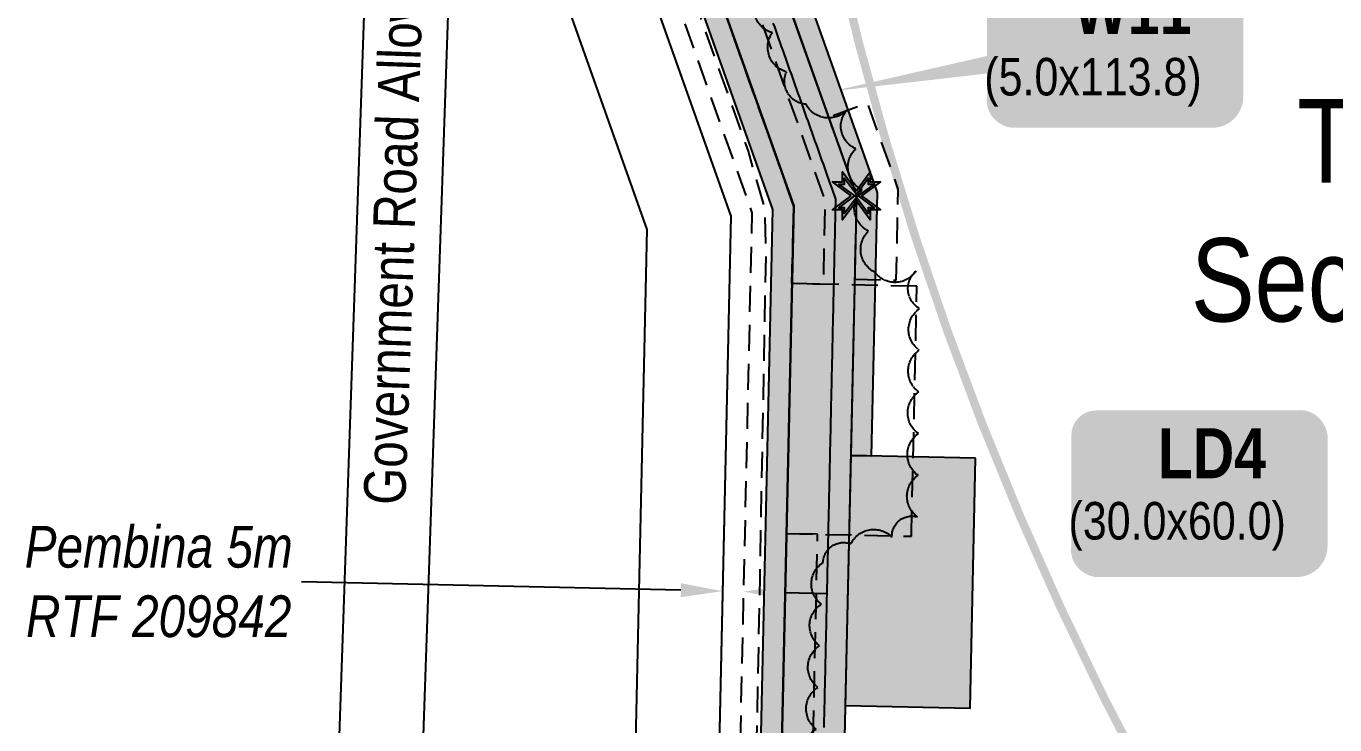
# Model space of a CAD drawing. Extents: x 347027 to 353466, y 6157949 to 6165050.
# Drawn here: x 348843.6 to 349157.6, y 6161891.7 to 6162059.3 of the extents above; entities that cross this region are included whole.
import ezdxf
from ezdxf.enums import TextEntityAlignment as Align

# ---------------------------------------------------------------- set-up
doc = ezdxf.new("R2010")
doc.units = 0
doc.header["$LTSCALE"] = 5
doc.header["$PDSIZE"] = 20
for name, pattern in [('0', [1, 1, 0]), ('DASHDOT2', [5, 2.5, -1.25, 0, -1.25]), ('HIDDEN2', [1.875, 1.25, -0.625]), ('UG_PIPE', [1.875, 1.25, -0.625])]:
    doc.linetypes.add(name, pattern=pattern)
doc.layers.get('Defpoints').update_dxf_attribs({"color": 9})
for name, color, linetype in [('AS-PIPE-UG', 44, 'UG_PIPE'), ('AS-WILDLIFE', 131, 'DASHDOT2'), ('C-RW', 13, 'Continuous'), ('C-SYMBOL', 7, 'Continuous'), ('F-RW', 190, 'Continuous'), ('L-MON', 1, 'Continuous'), ('L-ROAD-T', 7, 'Continuous'), ('L-SEC', 7, 'Continuous'), ('P-PROPOSED', 10, 'Continuous'), ('P-PROPOSED-H', 21, 'Continuous'), ('P-TEMP-BLOCKS', 250, 'Continuous'), ('P-TEMP-H', 41, 'Continuous'), ('P-TEMP_LOG DECK', 46, 'Continuous'), ('P-TEMP_WORKSPACE', 46, 'Continuous'), ('P-WORKAREA', 113, 'Continuous'), ('P-WORKAREA-H', 111, 'Continuous'), ('T-BUSH', 110, '0'), ('T-EXISTING TFA', 220, 'HIDDEN2'), ('T-EXISTING TFA-T', 220, 'Continuous')]:
    doc.layers.add(name, color=color, linetype=linetype)
doc.layers.add('F-RW-T', color=190, linetype='Continuous', lineweight=9)
doc.styles.add('175L', font='ARIALN.TTF', dxfattribs={"height": 20})
doc.styles.add('80', font='ARIALN.TTF', dxfattribs={"height": 10})
doc.styles.add('80CG', font='ARIALN.TTF', dxfattribs={"height": 10})
doc.styles.add('80L', font='ARIALN.TTF', dxfattribs={"height": 10})
doc.styles.add('BOLD', font='ARIALNB.TTF')
doc.dimstyles.new('Compass 5 000', dxfattribs={"dimscale": 5, "dimtxt": 9, "dimasz": 2, "dimexe": 0.2, "dimexo": 0.0625, "dimgap": 0.5, "dimtad": 0, "dimtih": 1, "dimtoh": 1, "dimzin": 0, "dimdsep": 46, "dimtxsty": '80CG', "dimcen": 0.1, "dimse1": 1, "dimse2": 1, "dimclrd": 256, "dimclrt": 256, "dimaunit": 1, "dimadec": 4, "dimazin": 0, "dimtfac": 0.06, "dimtofl": 0, "dimtmove": 0, "dimatfit": 1, "dimfxl": 0.2, "dimtolj": 1, "dimtzin": 0, "dimlwd": -1, "dimarcsym": 0})

# ---------------------------------------------------------------- blocks, each defined once
blk = doc.blocks.new('*D159')
at = {"layer": 'Defpoints', "color": 0, "transparency": 16777216}
for p in [(349011.04, 6161939.76), (349016.03, 6161939.65), (349010.68, 6161923.81)]:
    blk.add_point(p, dxfattribs=at)
at = {"layer": 'T-EXISTING TFA-T', "transparency": 16777216}
for p, q in [((349000.69, 6161924.03), (348909.68, 6161926.05)), ((349025.68, 6161923.48), (349035.68, 6161923.26))]:
    blk.add_line(p, q, dxfattribs=at)
for points in [[(349000.72, 6161925.7), (349000.65, 6161922.37), (349010.68, 6161923.81)], [(349025.71, 6161925.14), (349025.64, 6161921.81), (349015.68, 6161923.7)]]:
    blk.add_solid(points, dxfattribs=at)
at = {"layer": 'T-EXISTING TFA-T', "transparency": 16777216, "insert": (348875.4, 6161926.05), "char_height": 10, "attachment_point": 5, "style": '80CG'}
blk.add_mtext('\\A1;{\\fArial Narrow|b0|i1|c0|p34;Pembina 5m\\PRTF 209842}', dxfattribs=at)
blk = doc.blocks.new('*D94')
at = {"layer": 'Defpoints', "color": 0, "transparency": 16777216}
for p in [(348990.13, 6161898.74), (349010.12, 6161898.3), (349007.34, 6161773.05)]:
    blk.add_point(p, dxfattribs=at)
at = {"layer": 'F-RW-T', "transparency": 16777216}
for p, q in [((348977.35, 6161773.71), (348967.35, 6161773.93)), ((349017.34, 6161772.82), (349066.8, 6161771.73))]:
    blk.add_line(p, q, dxfattribs=at)
for points in [[(348977.39, 6161775.38), (348977.32, 6161772.04), (348987.35, 6161773.49)], [(349017.37, 6161774.49), (349017.3, 6161771.16), (349007.34, 6161773.05)]]:
    blk.add_solid(points, dxfattribs=at)
at = {"layer": 'F-RW-T', "transparency": 16777216, "insert": (349106.34, 6161771.73), "char_height": 10, "attachment_point": 5, "style": '80CG'}
blk.add_mtext('\\A1;Pembina\\P20.00 P/L R/W\\PPLA 200680', dxfattribs=at)
blk = doc.blocks.new('TEMP')
h = blk.add_hatch(color=255)
h.dxf.hatch_style = 1
h.paths.add_polyline_path([(-1.152, -0.666), (-0.666, -0.666), (-0.666, -1.152), (0, -0.251), (0.666, -1.152), (0.666, -0.666), (1.152, -0.666), (0.251, 0), (1.152, 0.666), (0.666, 0.666), (0.666, 1.152), (0, 0.251), (-0.666, 1.152), (-0.666, 0.666), (-1.152, 0.666), (-0.251, 0)])
h = blk.add_hatch(color=1)
h.dxf.hatch_style = 1
h.paths.add_polyline_path([(-0.061, 0), (0.566, -0.849), (0.566, -0.357), (0, 0.061), (-0.849, -0.566), (-0.357, -0.566), (0.061, 0), (-0.566, 0.849), (-0.566, 0.357), (0, -0.061), (0.849, 0.566), (0.357, 0.566)])
at = {"color": 1}
for p, q in [((-0.083, 0), (0.083, 0)), ((0, 0.083), (0, -0.083))]:
    blk.add_line(p, q, dxfattribs=at)
at = {"color": 255, "flags": 128}
blk.add_lwpolyline([(-0.251, 0), (-1.152, 0.666), (-0.666, 0.666), (-0.666, 1.152), (0, 0.251), (0.666, 1.152), (0.666, 0.666), (1.152, 0.666), (0.251, 0), (1.152, -0.666), (0.666, -0.666), (0.666, -1.152), (0, -0.251), (-0.666, -1.152), (-0.666, -0.666), (-1.152, -0.666)], close=True, dxfattribs=at)
at = {"color": 1, "flags": 128}
blk.add_lwpolyline([(-0.083, 0), (-0.849, 0.566), (-0.566, 0.566), (-0.566, 0.849), (0, 0.083), (0.566, 0.849), (0.566, 0.566), (0.849, 0.566), (0.083, 0), (0.849, -0.566), (0.566, -0.566), (0.566, -0.849), (0, -0.083), (-0.566, -0.849), (-0.566, -0.566), (-0.849, -0.566)], close=True, dxfattribs=at)
blk = doc.blocks.new('*U179')
h = blk.add_hatch(color=191)
edge = h.paths.add_edge_path()
edge.add_line((-24, -20), (24, -20))
edge.add_arc((24, -14), 6, 270, 360)
edge.add_line((30, -14), (30, 12.5))
edge.add_arc((24, 12.5), 6, 0, 90)
edge.add_line((24, 18.5), (-24, 18.5))
edge.add_arc((-24, 12.5), 6, 90, 180)
edge.add_line((-30, 12.5), (-30, -14))
edge.add_arc((-24, -14), 6, 180, 270)
at = {"color": 250, "flags": 128}
blk.add_lwpolyline([(-24, -20, 3, 3, 0), (24, -20, 3, 3, 0.414214), (30, -14, 3, 3, 0), (30, 12.5, 3, 0, 0.414214), (24, 18.5, 0, 0, 0), (-24, 18.5, 0, 0, 0.414214), (-30, 12.5, 0, 0, 0), (-30, -14, 0, 3, 0.414214)], format="xyseb", close=True, dxfattribs=at)
at = {"flags": 128}
blk.add_lwpolyline([(-29.93, -10.44, 0, 7.5, 0), (0, 0, 0, 0, 0)], format="xyseb", dxfattribs=at)
at = {"color": 250}
for tag, p, height, style in [('TEMP_AREA_W1_001', (-9.21, 2.24), 12, 'BOLD'), ('ENTER_TEXT_001', (-30.66, -12.47), 9, '80')]:
    blk.add_attdef(tag, p, '', height=height, dxfattribs=dict(at, style=style))
blk = doc.blocks.new('*U256')
h = blk.add_hatch(color=191)
edge = h.paths.add_edge_path()
edge.add_line((-24, -18.74), (24, -18.74))
edge.add_arc((24, -12.74), 6, 270, 360)
edge.add_line((30, -12.74), (30, 12.5))
edge.add_arc((24, 12.5), 6, 0, 90)
edge.add_line((24, 18.5), (-24, 18.5))
edge.add_arc((-24, 12.5), 6, 90, 180)
edge.add_line((-30, 12.5), (-30, -12.74))
edge.add_arc((-24, -12.74), 6, 180, 270)
at = {"color": 250, "flags": 128}
blk.add_lwpolyline([(-24, -18.74, 3, 3, 0), (24, -18.74, 3, 3, 0.414214), (30, -12.74, 3, 3, 0), (30, 12.5, 3, 0, 0.414214), (24, 18.5, 0, 0, 0), (-24, 18.5, 0, 0, 0.414214), (-30, 12.5, 0, 0, 0), (-30, -12.74, 0, 3, 0.414214)], format="xyseb", close=True, dxfattribs=at)
at = {"flags": 128}
blk.add_lwpolyline([(-67.17, -11.47, 0, 7.5, 0), (0, 0, 0, 0, 0)], format="xyseb", dxfattribs=at)
at = {"color": 250}
for tag, p, height, style in [('TEMP_AREA_W1_001', (-9.21, 2.24), 12, 'BOLD'), ('ENTER_TEXT_001', (-30.66, -12.47), 9, '80')]:
    blk.add_attdef(tag, p, '', height=height, dxfattribs=dict(at, style=style))

msp = doc.modelspace()

# ---------------------------------------------------------------- hatches: boundary and pattern name
at = {"layer": 'P-PROPOSED-H'}
h = msp.add_hatch(color=256, dxfattribs=at)
h.dxf.hatch_style = 1
h.paths.add_polyline_path([(349071.588, 6164537.694), (349086.575, 6164537.171), (349067.314, 6163985.307), (349085.005, 6163919), (349074.357, 6163607.538), (349069.582, 6163389.634), (349063.657, 6163274.078), (349041.711, 6163211.971), (349031.091, 6162819.545), (349019.053, 6162769.819), (349000.85, 6162239.091), (348984.963, 6162181.488), (349042.785, 6162018.632), (349032.946, 6161574.903), (349373.228, 6160914.377), (349533.941, 6160881.02), (349622.67, 6160762.612), (349747.609, 6160761.905), (349747.777, 6160766.903), (350146.773, 6160764.643), (350196.848, 6160654.939), (350246.79, 6160654.571), (350406.69, 6160304.187), (350602.109, 6159876.003), (350612.691, 6159864.849), (350870.169, 6159300.714), (351063.137, 6158877.92), (351095.812, 6158809.66), (351136.641, 6158724.366), (351202.148, 6158592.506), (351209.757, 6158577.19), (351214.263, 6158567.999), (351285.68, 6158421.816), (351300.183, 6158379.243), (351284.161, 6158379.77), (351271.791, 6158416.084), (351212.911, 6158501.531), (351199.18, 6158531.605), (351197.229, 6158568.702), (351081.021, 6158802.618), (350856.526, 6159294.487), (350600.089, 6159856.344), (350589.506, 6159867.498), (350393.255, 6160298.066), (350237.261, 6160639.645), (350187.153, 6160640.014), (350137.389, 6160749.7), (349762.275, 6160751.824), (349762.107, 6160746.826), (349615.136, 6160747.659), (349525.341, 6160867.49), (349363.174, 6160901.148), (349017.87, 6161571.424), (349027.731, 6162016.21), (348969.25, 6162180.921), (348985.923, 6162241.373), (349004.119, 6162771.861), (349016.143, 6162821.534), (349026.784, 6163214.739), (349048.792, 6163277.021), (349054.595, 6163390.182), (349059.366, 6163607.958), (349069.942, 6163917.287), (349052.25, 6163983.598), (349071.588, 6164537.694), (349086.575, 6164537.171)])
at = {"layer": 'P-TEMP-H'}
h = msp.add_hatch(color=256, dxfattribs=at)
h.dxf.hatch_style = 1
h.paths.add_polyline_path([(349025.563, 6162067.138), (349042.785, 6162018.632), (349041.404, 6161956.356), (349046.402, 6161956.246), (349047.803, 6162019.439), (349030.326, 6162068.828)])
h = msp.add_hatch(color=256, dxfattribs=at)
h.dxf.hatch_style = 1
h.paths.add_polyline_path([(349071.389, 6161955.692), (349041.404, 6161956.356), (349040.074, 6161896.383), (349070.06, 6161895.719)])
at = {"layer": 'P-WORKAREA-H'}
h = msp.add_hatch(color=256, dxfattribs=at)
h.dxf.hatch_style = 1
h.paths.add_polyline_path([(348989.219, 6162337.447), (348985.923, 6162241.373), (348969.25, 6162180.921), (349027.731, 6162016.21), (349017.87, 6161571.424), (349092.787, 6161426.001), (349089.291, 6161421.873), (349012.844, 6161570.265), (349022.714, 6162015.403), (348964.013, 6162180.732), (348980.948, 6162242.134), (348984.223, 6162337.619)])

# ---------------------------------------------------------------- linework, layer by layer
at = {"layer": 'AS-PIPE-UG', "flags": 128}
msp.add_lwpolyline([(350606.233, 6159822.139), (350581.856, 6159876.103), (350566.294, 6159911.063), (350525.485, 6160000.319), (350489.242, 6160081.675), (350451.621, 6160162.819), (350393.162, 6160290.907), (350342.291, 6160403.923), (350307.912, 6160478.514), (350271.854, 6160556.687), (350225.734, 6160657.228), (350183.694, 6160750.235), (350178.989, 6160760.653), (350176.652, 6160765.131), (350174.165, 6160767.084), (350169.149, 6160767.253), (350159.026, 6160766.921), (350131.252, 6160766.156), (350038.434, 6160766.884), (349962.199, 6160767.153), (349911.572, 6160767.319), (349821.111, 6160768.301), (349768.205, 6160768.17), (349704.173, 6160766.324), (349645.277, 6160766.557), (349615.536, 6160766.894), (349602.678, 6160766.995), (349595.354, 6160767.123), (349591.057, 6160767.235), (349585.535, 6160768.048), (349582.122, 6160772.777), (349574.905, 6160783.175), (349560.098, 6160802.908), (349541.923, 6160826.232), (349527.078, 6160845.883), (349522.007, 6160852.699), (349517.984, 6160857.478), (349509.628, 6160859.383), (349501.753, 6160861.328), (349458.035, 6160870.269), (349397.689, 6160882.358), (349372.382, 6160887.911), (349363.03, 6160889.734), (349359.052, 6160890.461), (349355.841, 6160893.738), (349350.972, 6160902.952), (349326.169, 6160951.045), (349297.167, 6161008.625), (349263.323, 6161077.612), (349237.273, 6161132.678), (349206.647, 6161191.52), (349124.944, 6161351.368), (349033.772, 6161527.891), (349019.97, 6161555.459), (349012.16, 6161570.787), (349010.934, 6161579.501), (349012.873, 6161640.399), (349016.169, 6161754.347), (349018.203, 6161852.355), (349019.66, 6161927.098), (349021.134, 6162005.991), (349020.773, 6162015.835), (349016.857, 6162029.396), (348976.215, 6162143.455), (348970.748, 6162158.469), (348968.334, 6162166.274), (348964.911, 6162175.797), (348964.201, 6162182.671), (348966.936, 6162196.511), (348979.042, 6162236.427), (348979.873, 6162248.389), (348980.402, 6162266.585), (348981.091, 6162296.204), (348982.412, 6162332.921), (348996.658, 6162748.658), (348994.563, 6162773.577), (348996.214, 6162780.969), (348998.701, 6162789.867), (349000.157, 6162796.317), (349009.301, 6162832.048), (349010.858, 6162838.707), (349012.97, 6162849.73), (349016.052, 6162901.998), (349018.784, 6163063.771), (349022.035, 6163145.951), (349025.679, 6163219.387), (349026.925, 6163230.185), (349029.068, 6163235.561), (349033.709, 6163247.646), (349038.683, 6163261.26), (349043.091, 6163274.224), (349044.189, 6163284.381), (349045.101, 6163310.608), (349048.614, 6163392.995), (349052.321, 6163534.578), (349055.417, 6163647.465), (349059.034, 6163750.988), (349061.617, 6163816.331), (349060.481, 6163826.642), (349058.231, 6163843.244), (349056.507, 6163864.63), (349059.206, 6163928.427), (349055.245, 6163953.174), (349047.717, 6163973.031), (349047.366, 6163984.451), (349047.801, 6164003.503), (349048.981, 6164029.197), (349049.861, 6164060.916), (349053.619, 6164118.51), (349056.581, 6164219.829), (349059.451, 6164307.086), (349063.279, 6164397.644), (349064.376, 6164460.371), (349063.394, 6164486.11)], dxfattribs=at)
at = {"layer": 'AS-WILDLIFE', "const_width": 2, "flags": 128}
msp.add_lwpolyline([(349544.598, 6161363.956), (349535.644, 6161372.155), (349518.854, 6161388.46), (349507.865, 6161399.449), (349492.026, 6161415.708), (349476.666, 6161432.42), (349461.798, 6161449.571), (349447.433, 6161467.146), (349433.585, 6161485.131), (349420.265, 6161503.51), (349407.484, 6161522.268), (349395.253, 6161541.389), (349383.582, 6161560.857), (349372.48, 6161580.655), (349362.538, 6161588.364), (349328.343, 6161618.656), (349310.776, 6161632.861), (349293.635, 6161647.579), (349276.936, 6161662.797), (349260.694, 6161678.501), (349244.923, 6161694.677), (349229.636, 6161711.312), (349214.847, 6161728.391), (349200.568, 6161745.9), (349186.813, 6161763.822), (349177.822, 6161775.809), (349163.704, 6161795.233), (349150.175, 6161815.072), (349137.249, 6161835.309), (349124.935, 6161855.924), (349113.246, 6161876.899), (349102.192, 6161898.216), (349091.783, 6161919.855), (349082.028, 6161941.797), (349072.937, 6161964.022), (349064.516, 6161986.51), (349056.775, 6162009.24), (349049.719, 6162032.193), (349043.355, 6162055.347), (349037.69, 6162078.681), (349032.727, 6162102.176), (349028.472, 6162125.808), (349027.828, 6162130.127)], dxfattribs=at)
at = {"layer": 'C-RW', "flags": 128}
for points in [[(348989.183, 6162773.904), (348970.996, 6162243.655), (348953.538, 6162180.355), (349012.678, 6162013.788), (349002.792, 6161567.945), (349353.12, 6160887.919), (349516.744, 6160853.958), (349585.092, 6160762.825), (349747.609, 6160761.905), (349747.777, 6160766.903), (350163.319, 6160764.55)], [(350175.686, 6160774.477), (349592.622, 6160777.779), (349525.341, 6160867.49), (349363.174, 6160901.148), (349017.87, 6161571.424), (349027.731, 6162016.21), (348969.25, 6162180.921), (348985.923, 6162241.373), (349004.119, 6162771.861)]]:
    msp.add_lwpolyline(points, dxfattribs=at)
at = {"layer": 'F-RW'}
msp.add_lwpolyline([(349254.254, 6161036.145), (349075.734, 6161382.671), (349068.302, 6161397.098), (348982.69, 6161563.307), (348985.204, 6161676.708), (348985.873, 6161706.87), (348992.606, 6162010.559), (348947.365, 6162137.981), (348949.234, 6162192.477), (349012.678, 6162013.788), (349005.858, 6161706.207), (349005.189, 6161676.045), (349002.792, 6161567.945), (349082.29, 6161413.609), (349089.721, 6161399.182), (349270.394, 6161048.471)], dxfattribs=at)
at = {"layer": 'L-SEC'}
for p, q in [((348939.777, 6162503.516), (348912.197, 6161699.255)), ((348959.877, 6162502.827), (348932.297, 6161698.566))]:
    msp.add_line(p, q, dxfattribs=at)
at = {"layer": 'P-PROPOSED', "flags": 128}
for points in [[(350137.389, 6160749.7), (349762.275, 6160751.824), (349762.107, 6160746.826), (349615.136, 6160747.659), (349525.341, 6160867.49), (349363.174, 6160901.148), (349017.87, 6161571.424), (349027.731, 6162016.21), (348969.25, 6162180.921), (348985.923, 6162241.373), (349004.119, 6162771.861)], [(349019.053, 6162769.819), (349000.85, 6162239.091), (348984.963, 6162181.488), (349042.785, 6162018.632), (349032.946, 6161574.903), (349373.228, 6160914.377), (349533.941, 6160881.02), (349622.67, 6160762.612), (349747.609, 6160761.905), (349747.777, 6160766.903), (350146.773, 6160764.643)]]:
    msp.add_lwpolyline(points, dxfattribs=at)
at = {"layer": 'P-PROPOSED'}
msp.add_polyline3d([(349022.758, 6162060.102, 890.579), (349023.091, 6162059.163, 890.608), (349023.425, 6162058.223, 890.618), (349023.758, 6162057.284, 890.589), (349024.092, 6162056.344, 890.548), (349024.425, 6162055.405, 890.56), (349024.759, 6162054.465, 890.558), (349025.093, 6162053.526, 890.511), (349025.426, 6162052.586, 890.485), (349025.76, 6162051.647, 890.502), (349026.093, 6162050.707, 890.609), (349026.427, 6162049.768, 890.614), (349026.76, 6162048.828, 890.585), (349027.094, 6162047.889, 890.582), (349027.428, 6162046.949, 890.611), (349027.761, 6162046.01, 890.624), (349028.095, 6162045.07, 890.614), (349028.428, 6162044.131, 890.607), (349028.762, 6162043.191, 890.639), (349029.096, 6162042.252, 890.642), (349029.429, 6162041.312, 890.643), (349029.763, 6162040.373, 890.584), (349030.096, 6162039.433, 890.544), (349030.43, 6162038.494, 890.578), (349030.763, 6162037.554, 890.622), (349031.097, 6162036.615, 890.64), (349031.431, 6162035.675, 890.636), (349031.764, 6162034.736, 890.674), (349032.098, 6162033.796, 890.704), (349032.431, 6162032.857, 890.718), (349032.765, 6162031.917, 890.71), (349033.098, 6162030.978, 890.69), (349033.432, 6162030.038, 890.678), (349033.766, 6162029.099, 890.694), (349034.099, 6162028.159, 890.773), (349034.433, 6162027.22, 890.816), (349034.766, 6162026.28, 890.797), (349035.1, 6162025.341, 890.788), (349035.433, 6162024.401, 890.785), (349035.767, 6162023.462, 890.781), (349036.101, 6162022.522, 890.759), (349036.434, 6162021.583, 890.744), (349036.768, 6162020.643, 890.767), (349037.101, 6162019.704, 890.82), (349037.435, 6162018.764, 890.859), (349037.768, 6162017.825, 890.911), (349037.746, 6162016.827, 890.911), (349037.724, 6162015.829, 890.877), (349037.702, 6162014.831, 890.85), (349037.68, 6162013.833, 890.871), (349037.658, 6162012.835, 890.929), (349037.636, 6162011.837, 890.969), (349037.614, 6162010.839, 890.981), (349037.591, 6162009.841, 890.969), (349037.569, 6162008.843, 890.961), (349037.547, 6162007.845, 891.007), (349037.525, 6162006.847, 891.04), (349037.503, 6162005.849, 891.027), (349037.481, 6162004.851, 891.004), (349037.459, 6162003.853, 890.983), (349037.437, 6162002.856, 890.982), (349037.414, 6162001.858, 890.988), (349037.392, 6162000.86, 890.998), (349037.37, 6161999.862, 891.024), (349037.348, 6161998.864, 891.053), (349037.326, 6161997.866, 891.073), (349037.304, 6161996.868, 891.096), (349037.282, 6161995.87, 891.119), (349037.26, 6161994.872, 891.119), (349037.237, 6161993.874, 891.073), (349037.215, 6161992.876, 891.013), (349037.193, 6161991.878, 890.963), (349037.171, 6161990.88, 890.936), (349037.149, 6161989.882, 890.942), (349037.127, 6161988.884, 890.95), (349037.105, 6161987.887, 890.937), (349037.083, 6161986.889, 890.918), (349037.06, 6161985.891, 890.887), (349037.038, 6161984.893, 890.845), (349037.016, 6161983.895, 890.841), (349036.994, 6161982.897, 890.849), (349036.972, 6161981.899, 890.847), (349036.95, 6161980.901, 890.837), (349036.928, 6161979.903, 890.801), (349036.906, 6161978.905, 890.758), (349036.883, 6161977.907, 890.734), (349036.861, 6161976.909, 890.718), (349036.839, 6161975.911, 890.684), (349036.817, 6161974.913, 890.618), (349036.795, 6161973.915, 890.531), (349036.773, 6161972.918, 890.48), (349036.751, 6161971.92, 890.47), (349036.728, 6161970.922, 890.491), (349036.706, 6161969.924, 890.575), (349036.684, 6161968.926, 890.669), (349036.662, 6161967.928, 890.722), (349036.64, 6161966.93, 890.75), (349036.618, 6161965.932, 890.758), (349036.596, 6161964.934, 890.737), (349036.574, 6161963.936, 890.693), (349036.551, 6161962.938, 890.65), (349036.529, 6161961.94, 890.64), (349036.507, 6161960.942, 890.65), (349036.485, 6161959.944, 890.66), (349036.463, 6161958.946, 890.68), (349036.441, 6161957.948, 890.705), (349036.419, 6161956.951, 890.725), (349036.397, 6161955.953, 890.741), (349036.374, 6161954.955, 890.762), (349036.352, 6161953.957, 890.807), (349036.33, 6161952.959, 890.841), (349036.308, 6161951.961, 890.824), (349036.286, 6161950.963, 890.82), (349036.264, 6161949.965, 890.844), (349036.242, 6161948.967, 890.867), (349036.22, 6161947.969, 890.841), (349036.197, 6161946.971, 890.799), (349036.175, 6161945.973, 890.789), (349036.153, 6161944.975, 890.81), (349036.131, 6161943.977, 890.846), (349036.109, 6161942.979, 890.88), (349036.087, 6161941.982, 890.875), (349036.065, 6161940.984, 890.852), (349036.043, 6161939.986, 890.829), (349036.02, 6161938.988, 890.802), (349035.998, 6161937.99, 890.805), (349035.976, 6161936.992, 890.831), (349035.954, 6161935.994, 890.836), (349035.932, 6161934.996, 890.859), (349035.91, 6161933.998, 890.889), (349035.888, 6161933, 890.9), (349035.866, 6161932.002, 890.899), (349035.843, 6161931.004, 890.902), (349035.821, 6161930.006, 890.909), (349035.799, 6161929.008, 890.902), (349035.777, 6161928.01, 890.88), (349035.755, 6161927.013, 890.862), (349035.733, 6161926.015, 890.846), (349035.711, 6161925.017, 890.82), (349035.689, 6161924.019, 890.808), (349035.666, 6161923.021, 890.863), (349035.644, 6161922.023, 890.941), (349035.622, 6161921.025, 891.02), (349035.6, 6161920.027, 891.038), (349035.578, 6161919.029, 890.986), (349035.556, 6161918.031, 890.978), (349035.534, 6161917.033, 891.038), (349035.512, 6161916.035, 891.044), (349035.489, 6161915.037, 891.008), (349035.467, 6161914.039, 891.009), (349035.445, 6161913.041, 890.998), (349035.423, 6161912.044, 891.021), (349035.401, 6161911.046, 890.994), (349035.379, 6161910.048, 891), (349035.357, 6161909.05, 891.011), (349035.335, 6161908.052, 891.005), (349035.312, 6161907.054, 891.002), (349035.29, 6161906.056, 891.003), (349035.268, 6161905.058, 891.01), (349035.246, 6161904.06, 891.025), (349035.224, 6161903.062, 891.019), (349035.202, 6161902.064, 890.981), (349035.18, 6161901.066, 890.961), (349035.158, 6161900.068, 891.004), (349035.135, 6161899.07, 891.046), (349035.113, 6161898.072, 891.059), (349035.091, 6161897.075, 891.03), (349035.069, 6161896.077, 891.002), (349035.047, 6161895.079, 891.012), (349035.025, 6161894.081, 891.066), (349035.003, 6161893.083, 891.095), (349034.981, 6161892.085, 891.072), (349034.958, 6161891.087, 891.061)], dxfattribs=at)
at = {"layer": 'P-TEMP_LOG DECK'}
msp.add_lwpolyline([(349071.389, 6161955.692), (349041.404, 6161956.356), (349040.074, 6161896.383), (349070.06, 6161895.719)], close=True, dxfattribs=at)
at = {"layer": 'P-TEMP_WORKSPACE', "flags": 128}
msp.add_lwpolyline([(349025.563, 6162067.138), (349042.785, 6162018.632), (349041.404, 6161956.356), (349046.402, 6161956.246), (349047.803, 6162019.439), (349030.326, 6162068.828)], close=True, dxfattribs=at)
at = {"layer": 'P-WORKAREA', "flags": 128}
msp.add_lwpolyline([(348989.219, 6162337.447), (348985.923, 6162241.373), (348969.25, 6162180.921), (349027.731, 6162016.21), (349017.87, 6161571.424), (349092.787, 6161426.001), (349089.291, 6161421.873), (349012.844, 6161570.265), (349022.714, 6162015.403), (348964.013, 6162180.732), (348980.948, 6162242.134), (348984.223, 6162337.619)], close=True, dxfattribs=at)
at = {"layer": 'T-BUSH', "flags": 128}
msp.add_lwpolyline([(349149.417, 6161452.198, -0.5205671), (349139.912, 6161449.092, -0.5205671), (349130.406, 6161445.986, -0.5205671), (349120.901, 6161442.88, -0.5205671), (349113.919, 6161446.311, -0.5205671), (349108.966, 6161454.998, -0.5205671), (349104.012, 6161463.685, -0.5205671), (349099.545, 6161472.623, -0.5205671), (349095.32, 6161481.687, -0.5205671), (349091.094, 6161490.75, -0.5205671), (349086.868, 6161499.813, -0.5205671), (349082.642, 6161508.877, -0.5205671), (349078.417, 6161517.94, -0.5205671), (349074.191, 6161527.003, -0.5205671), (349069.868, 6161535.781, -0.5205671), (349060.984, 6161531.189, -0.5205671), (349052.101, 6161526.597, -0.5205671), (349047.188, 6161533.973, -0.5205671), (349042.81, 6161542.964, -0.5205671), (349038.433, 6161551.955, -0.5205671), (349043.49, 6161556.49, -0.5205671), (349043.893, 6161562.717, -0.5205671), (349038.721, 6161571.276, -0.5205671), (349037.518, 6161580.458, -0.5205671), (349036.986, 6161590.444, -0.5205671), (349032.941, 6161596.867, -0.5205671), (349026.734, 6161600.796, -0.5205671), (349027.016, 6161610.792, -0.5205671), (349027.299, 6161620.788, -0.5205671), (349027.582, 6161630.784, -0.5205671), (349027.864, 6161640.78, -0.5205671), (349028.147, 6161650.776, -0.5205671), (349028.43, 6161660.772, -0.5205671), (349028.712, 6161670.768, -0.5205671), (349028.969, 6161680.764, -0.5205671), (349029.216, 6161690.761, -0.5205671), (349029.463, 6161700.758, -0.5205671), (349029.71, 6161710.755, -0.5205671), (349029.956, 6161720.752, -0.5205671), (349030.2, 6161730.749, -0.5205671), (349030.36, 6161740.748, -0.5205671), (349030.52, 6161750.747, -0.5205671), (349030.679, 6161760.745, -0.5205671), (349030.839, 6161770.744, -0.5205671), (349030.998, 6161780.743, -0.5205671), (349031.158, 6161790.741, -0.5205671), (349031.318, 6161800.74, -0.5205671), (349031.477, 6161810.739, -0.5205671), (349031.637, 6161820.738, -0.5205671), (349031.797, 6161830.736, -0.5205671), (349031.956, 6161840.735, -0.5205671), (349032.116, 6161850.734, -0.5205671), (349032.276, 6161860.733, -0.5205671), (349032.435, 6161870.731, -0.5205671), (349032.718, 6161880.726, -0.5205671), (349033.131, 6161890.718, -0.5205671), (349033.544, 6161900.709, -0.5205671), (349033.957, 6161910.701, -0.5205671), (349034.369, 6161920.692, -0.5205671), (349034.782, 6161930.684, -0.5205671), (349041.451, 6161935.146, -0.5205671), (349051.316, 6161936.783, -0.5205671), (349057.466, 6161941.6, -0.5205671), (349057.563, 6161951.6, -0.5205671), (349057.659, 6161961.599, -0.5205671), (349057.756, 6161971.599, -0.5205671), (349057.853, 6161981.598, -0.5205671), (349057.949, 6161991.598, -0.5205671), (349057.081, 6162000.6, -0.5205671), (349047.206, 6162000.315, -0.5205671), (349045.683, 6162010.199, -0.5205671), (349044.16, 6162020.082, -0.5205671), (349042.636, 6162029.965, -0.5205671), (349040.614, 6162039.336, -0.5205671), (349030.694, 6162040.599, -0.5205671), (349026, 6162048.375, -0.5205671), (349022.617, 6162057.785, -0.5205671), (349019.235, 6162067.196, -0.5205671), (349015.853, 6162076.607, -0.5205671), (349012.47, 6162086.017, -0.5205671), (349009.088, 6162095.428, -0.5205671), (349005.706, 6162104.838, -0.5205671), (349002.323, 6162114.249, -0.5205671), (348998.941, 6162123.66, -0.5205671), (348995.559, 6162133.07, -0.5205671), (348992.176, 6162142.481, -0.5205671), (348988.794, 6162151.891, -0.5205671), (348985.411, 6162161.302, -0.5205671), (348982.533, 6162170.83, -0.5205671), (348986.479, 6162179.214, -0.5205671), (348991.483, 6162187.434, -0.5205671), (348992.239, 6162197.405, -0.5205671), (348992.996, 6162207.377, -0.5205671), (348993.752, 6162217.348, -0.5205671), (348994.508, 6162227.319, -0.5205671), (348995.265, 6162237.291, -0.5205671), (348996.021, 6162247.262, -0.5205671), (348996.778, 6162257.233, -0.5205671), (348997.534, 6162267.205, -0.5205671), (348998.291, 6162277.176, -0.5205671), (348999.047, 6162287.147, -0.5205671), (348999.804, 6162297.119, -0.5205671), (349000.56, 6162307.09, -0.5205671), (349001.316, 6162317.061, -0.5205671), (349002.073, 6162327.033, -0.5205671), (349002.829, 6162337.004, -0.5205671), (349003.586, 6162346.975, -0.5205671), (349004.342, 6162356.947, -0.5205671), (349005.099, 6162366.918, -0.5205671), (349005.855, 6162376.889, -0.5205671), (349006.612, 6162386.861, -0.5205671), (349007.368, 6162396.832, -0.5205671), (349008.124, 6162406.804, -0.5205671), (349008.881, 6162416.775, -0.5205671), (349009.637, 6162426.746, -0.5205671), (349006.282, 6162434.105, -0.5205671), (349000.945, 6162440.318, -0.5205671), (349001.304, 6162450.311, -0.5205671), (349001.662, 6162460.305, -0.5205671), (349002.021, 6162470.298, -0.5205671), (349002.379, 6162480.292, -0.5205671), (349002.738, 6162490.286, -0.5205671), (349003.096, 6162500.279, -0.5205671), (349003.455, 6162510.273, -0.5205671), (349003.814, 6162520.266, -0.5205671), (349004.172, 6162530.26, -0.5205671), (349004.531, 6162540.253, -0.5205671), (349004.889, 6162550.247, -0.5205671), (349005.248, 6162560.241, -0.5205671), (349005.606, 6162570.234, -0.5205671), (349005.965, 6162580.228, -0.5205671), (349006.323, 6162590.221, -0.5205671), (349006.682, 6162600.215, -0.5205671), (349007.041, 6162610.208, -0.5205671), (349007.399, 6162620.202, -0.5205671), (349007.758, 6162630.196, -0.5205671), (349008.116, 6162640.189, -0.5205671), (349008.475, 6162650.183, -0.5205671), (349008.833, 6162660.176, -0.5205671), (349009.192, 6162670.17, -0.5205671), (349009.55, 6162680.163, -0.5205671), (349009.909, 6162690.157, -0.5205671), (349010.268, 6162700.151, -0.5205671), (349010.626, 6162710.144, -0.5205671), (349010.985, 6162720.138, -0.5205671), (349011.343, 6162730.131, -0.5205671), (349016.859, 6162734.189, -0.5205671), (349026.805, 6162733.148, -0.5205671), (349029.962, 6162740.336, -0.5205671), (349030.83, 6162750.298, -0.5205671), (349031.698, 6162760.26, -0.5205671), (349038.061, 6162762.986, -0.5205671)], format="xyb", dxfattribs=at)
at = {"layer": 'T-EXISTING TFA', "flags": 128}
for points in [[(349027.319, 6161997.597), (349027.731, 6162016.21), (348969.25, 6162180.921), (348985.923, 6162241.373), (348989.219, 6162337.447), (348996.71, 6162337.134), (348993.387, 6162240.232), (348977.107, 6162181.204), (349035.258, 6162017.421), (349034.815, 6161997.431)], [(349042.346, 6161998.642), (349052.341, 6161998.42), (349052.825, 6162020.247), (349045.52, 6162040.82), (349036.099, 6162037.475), (349042.789, 6162018.632)], [(349025.989, 6161937.626), (349017.87, 6161571.424), (349045.004, 6161518.753), (349051.67, 6161522.187), (349025.408, 6161573.164), (349033.485, 6161937.46)]]:
    msp.add_lwpolyline(points, close=True, dxfattribs=at)
msp.add_lwpolyline([(348949.234, 6162192.476), (348949.702, 6162206.1), (349017.696, 6162014.596), (349007.818, 6161569.105), (349085.786, 6161417.737)], dxfattribs=at)
at = {"layer": 'T-EXISTING TFA'}
msp.add_lwpolyline([(349057.304, 6161996.932), (349027.319, 6161997.597), (349025.989, 6161937.626), (349055.974, 6161936.961)], close=True, dxfattribs=at)

# ---------------------------------------------------------------- block references
at = {"layer": 'L-MON', "xscale": 4.998775000000008, "yscale": 4.998775000000008, "zscale": 4.998775000000008}
msp.add_blockref('TEMP', (349042.785, 6162018.632), dxfattribs=at)
at = {"layer": 'P-TEMP-BLOCKS', "xscale": 0.999755, "yscale": 0.999755, "zscale": 0.999755}
for name, p, values in [('*U256', (349104.119, 6162055.192), {'TEMP_AREA_W1_001': 'W11', 'ENTER_TEXT_001': '(5.0x113.8)'}), ('*U179', (349124.322, 6161948.662), {'TEMP_AREA_W1_001': 'LD4', 'ENTER_TEXT_001': '(30.0x60.0)'})]:
    msp.add_blockref(name, p, dxfattribs=at).add_auto_attribs(values)

# ---------------------------------------------------------------- texts
at = {"layer": 'C-SYMBOL', "color": 3, "insert": (349225.534, 6162041.84), "char_height": 20, "width": 215.98445, "attachment_point": 2, "style": '175L'}
msp.add_mtext('Theor. S.W.1/4\\PSec. 18-76-9-W.6M.', dxfattribs=at)
at = {"layer": 'L-ROAD-T', "style": '80L'}
msp.add_text('Government Road Allowance', height=9.99755, rotation=88.03639, dxfattribs=at).set_placement((348932.089, 6162018.975), align=Align.MIDDLE_CENTER)

# ---------------------------------------------------------------- dimensions: what is measured, and where the dimension line sits
at = {"layer": 'F-RW-T'}
dim = msp.add_linear_dim(base=(349007.34, 6161773.046), p1=(348990.127, 6161898.744), p2=(349010.117, 6161898.301), angle=358.72985, text='Pembina\\P20.00 P/L R/W\\PPLA 200680', dimstyle='Compass 5 000', dxfattribs=at)
dim.commit()
dim.dimension.update_dxf_attribs({"geometry": '*D94', "text_midpoint": (349106.342, 6161771.727), "dimtype": 161})
at = {"layer": 'T-EXISTING TFA-T'}
dim = msp.add_linear_dim(base=(349010.683, 6161923.811), p1=(349016.034, 6161939.649), p2=(349011.036, 6161939.759), angle=178.72983, text='{\\fArial Narrow|b0|i1|c0|p34;Pembina 5m\\PRTF 209842}', dimstyle='Compass 5 000', dxfattribs=at)
dim.commit()
dim.dimension.update_dxf_attribs({"geometry": '*D159', "text_midpoint": (348875.399, 6161926.05), "dimtype": 161})

doc.saveas('drawing.dxf')
